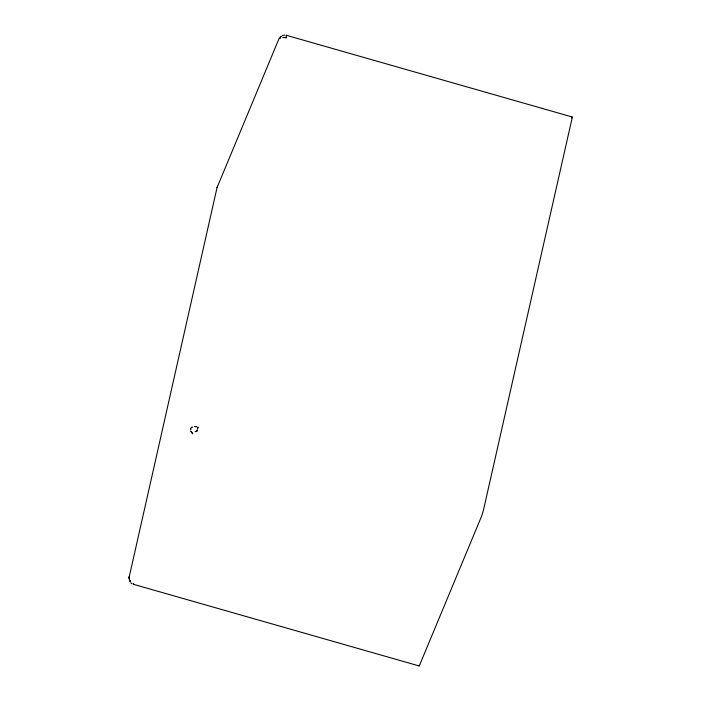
<?xml version="1.0" encoding="UTF-8"?>
<svg xmlns="http://www.w3.org/2000/svg" width="701" height="701" viewBox="0 0 701 701"><rect width="100%" height="100%" fill="white"/><g stroke="black" fill="none" stroke-linecap="round" stroke-linejoin="round"><path stroke-width="1.05" d="M129.063 576.608L128.975 577.957L217.047 187.57L279.164 38.301M217.047 187.57L217.538 186.335M286.28 35.269L286.376 35.891L286.28 35.269L572.06 116.944M282.188 35.611L284.781 35.05M133.356 584.275L133.269 583.653L133.356 584.275L419.137 665.95M130.842 582.864L131.806 583.618M419.04 665.328A6.213 0.499 -74 0 0 419.662 664.977L481.289 516.935A6.213 0.499 -74 0 0 483.786 508.663L571.771 119.617A6.213 0.499 -74 0 0 571.525 117.926M190.602 429.459L190.593 429.923L190.681 428.574L190.602 429.459M197.673 427.925L197.664 428.381L198.006 426.979L197.673 427.925M286.069 37.057L285.99 37.942L286.069 37.057M197.261 429.915L196.806 431.474L195.097 431.571L196.622 431.308L197.261 429.915M279.489 38.415L280.155 38.117L279.489 38.415M192.162 427.154L191.242 427.776L192.162 427.154M281.171 36.426L280.032 37.267L281.206 36.505M196.42 426.655L194.843 426.576L196.42 426.655M283.975 37.442L282.827 37.53L284.404 37.617L283.975 37.442M192.679 433.744L190.917 431.29L192.679 433.744M130.009 580.63L129.299 579.324L130.184 581.856L130.009 580.63M129.177 578.483L128.914 577.519L129.177 578.483"/></g></svg>
